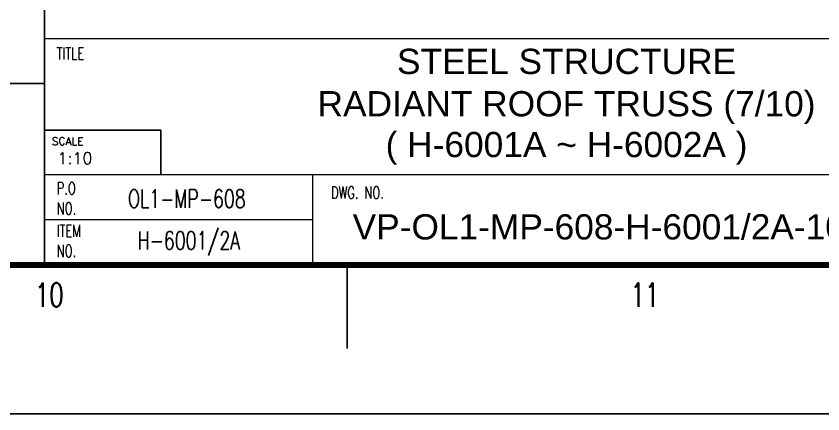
# Model space of a CAD drawing. Header units: millimetres. Extents: x 0 to 232280, y -26939 to 23794.
# Drawn here: x 97978 to 98936, y -26939 to -26467 of the extents above; entities that cross this region are included whole.
import ezdxf
from ezdxf.enums import TextEntityAlignment as Align

# ---------------------------------------------------------------- set-up
doc = ezdxf.new("R2010")
doc.units = ezdxf.units.MM
doc.header["$LTSCALE"] = 30
for name, color, linetype in [('BODER', 7, 'Continuous'), ('CON-C', 4, 'Continuous'), ('TITLE', 7, 'Continuous')]:
    doc.layers.add(name, color=color, linetype=linetype)
doc.styles.add('Arial', font='arial.ttf', dxfattribs={"height": 0.2})
doc.styles.add('ROMANS', font='ROMANS.shx', dxfattribs={"width": 0.8})
doc.styles.get("Standard").update_dxf_attribs({"font": 'romans.shx', "width": 0.8, "bigfont": 'whgtxt.shx'})

# ---------------------------------------------------------------- blocks, each defined once
blk = doc.blocks.new('TITLE')
at = {"color": 7, "lineweight": 0}
for p, q in [((699.671, 17.683), (699.671, 83.813)), ((699.671, 44.638), (823.671, 44.638)), ((699.671, 44.638), (823.671, 44.638)), ((699.671, 44.638), (823.671, 44.638)), ((699.671, 28.465), (823.671, 28.465)), ((731.528, 17.683), (731.528, 28.465)), ((731.528, 23.074), (699.671, 23.074))]:
    blk.add_line(p, q, dxfattribs=at)
at = {"color": 7}
for p, q in [((735.61, 17.683), (735.61, 7.78)), ((841, 0), (0, 0))]:
    blk.add_line(p, q, dxfattribs=at)
at = {"color": 7, "const_width": 0.707}
blk.add_lwpolyline([(28.293, 17.683), (823.671, 17.683)], dxfattribs=at)
at = {"layer": 'TITLE'}
for p, q in [((699.671, 33.733), (713.472, 33.733)), ((713.472, 33.733), (713.472, 28.465))]:
    blk.add_line(p, q, dxfattribs=at)
at = {"layer": 'TITLE', "color": 7, "lineweight": 0}
blk.add_lwpolyline([(699.671, 17.683, 0.216, 0.216, 0), (699.671, 143.966, 0, 0, 0), (823.671, 143.966, 0, 0, 0)], format="xyseb", dxfattribs=at)
at = {"layer": 'TITLE', "lineweight": 0, "const_width": 0.14}
blk.add_lwpolyline([(699.671, 33.733), (699.671, 28.465)], dxfattribs=at)
at = {"color": 7, "lineweight": 0, "style": 'ROMANS', "width": 0.7}
for s, p in [('TITLE', (701.108, 42.122)), ('P.O', (701.108, 26.091)), ('DWG. NO.', (733.685, 25.59)), ('NO.', (701.108, 23.695)), ('ITEM', (701.108, 21.034)), ('NO.', (701.108, 18.638))]:
    blk.add_text(s, height=1.4376, dxfattribs=at).set_placement(p)
at = {"lineweight": 0, "style": 'ROMANS', "width": 0.7}
for s, p in [('OL1-MP-608', (716.577, 24.496)), ('H-6001/2A', (716.821, 19.533))]:
    blk.add_text(s, height=2.1564, dxfattribs=at).set_placement(p, align=Align.CENTER)
at = {"color": 7, "style": 'ROMANS', "width": 0.7}
for s, p in [('10', (700.244, 14.146)), ('11', (770.976, 14.146))]:
    blk.add_text(s, height=2.8293, dxfattribs=at).set_placement(p, align=Align.MIDDLE)
at = {"layer": 'TITLE', "lineweight": 0}
blk.add_text('SCALE', height=0.9201, dxfattribs=at).set_placement((702.412, 31.949), align=Align.CENTER)

msp = doc.modelspace()

# ---------------------------------------------------------------- linework, layer by layer
at = {"color": 7, "lineweight": 0}
msp.add_line((98011.86, -26654.75), (98149.87, -26654.75), dxfattribs=at)
at = {"layer": 'CON-C'}
msp.add_line((96692.79, -26546.61), (98011.86, -26546.61), dxfattribs=at)

# ---------------------------------------------------------------- block references
at = {"linetype": 'ByBlock', "xscale": 9.999999998999984, "yscale": 9.999999998999984, "zscale": 9.999999998999984}
msp.add_blockref('TITLE', (91015.15, -26939.4), dxfattribs=at)

# ---------------------------------------------------------------- texts
at = {"color": 2, "lineweight": 0}
msp.add_text('1:10', height=13.801, dxfattribs=at).set_placement((98048, -26642.38), align=Align.CENTER)
at = {"layer": 'BODER', "color": 7, "style": 'Arial'}
for s, p in [('STEEL STRUCTURE', (98631.86, -26520.36)), ('RADIANT ROOF TRUSS (7/10)', (98631.86, -26574.46)), ('( H-6001A ~ H-6002A )', (98631.86, -26622.94))]:
    msp.add_text(s, height=30, dxfattribs=at).set_placement(p, align=Align.MIDDLE)
msp.add_text('VP-OL1-MP-608-H-6001/2A-1097', height=30, dxfattribs=at).set_placement((98693.44, -26732.09), align=Align.CENTER)

doc.saveas('drawing.dxf')
